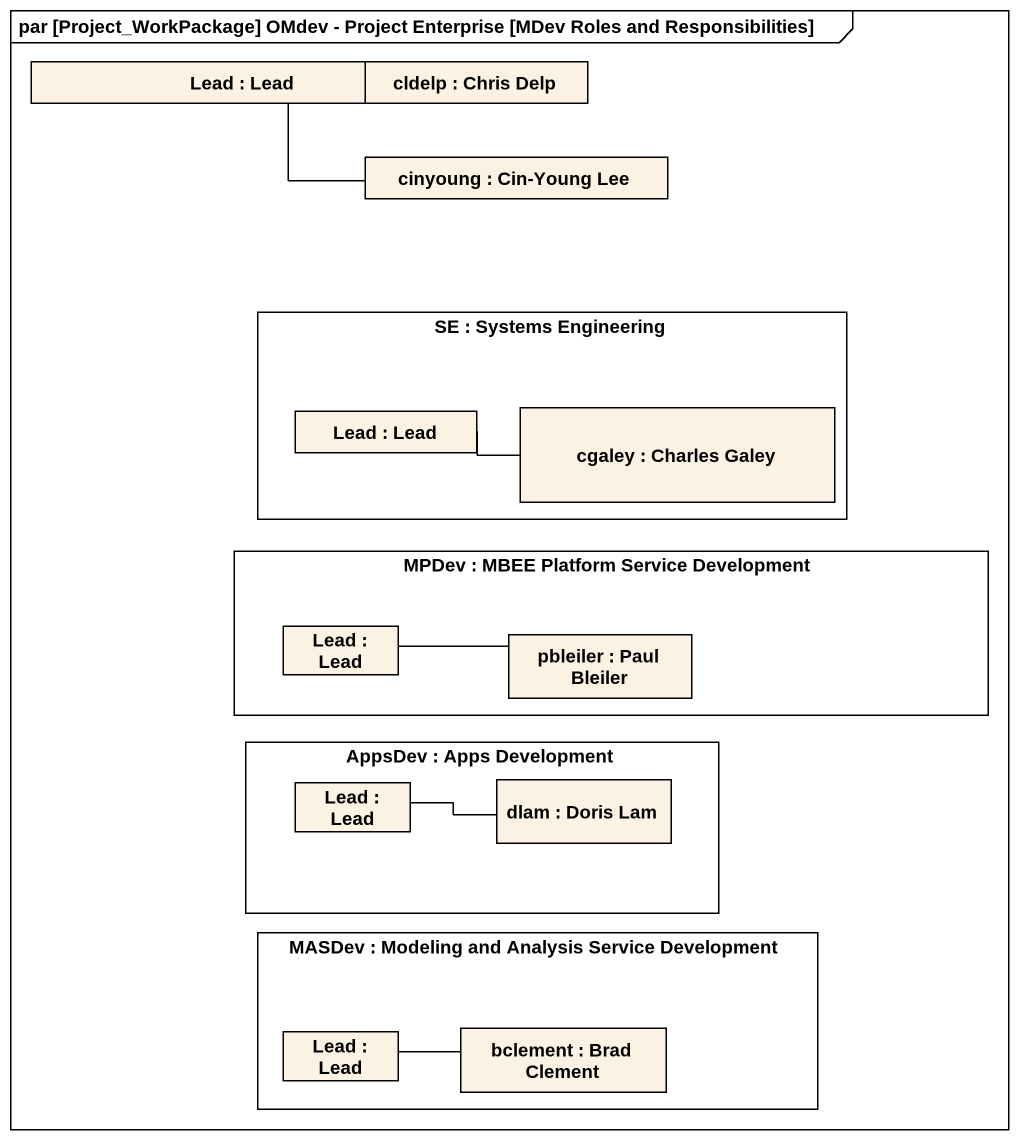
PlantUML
@startuml
mainframe par [Project_WorkPackage] OMdev - Project Enterprise [MDev Roles and Responsibilities]
rectangle "Lead : Lead" as Lead
rectangle "cldelp : Chris Delp" as cldelp
rectangle "cinyoung : Cin-Young Lee" as cinyoung
rectangle "SE : Systems Engineering" as SE {
  rectangle "Lead : Lead" as Lead_2
  rectangle "cgaley : Charles Galey" as cgaley
}
rectangle "MPDev : MBEE Platform Service Development" as MPDev {
  rectangle "Lead : Lead" as Lead_3
  rectangle "pbleiler : Paul Bleiler" as pbleiler
}
rectangle "AppsDev : Apps Development" as AppsDev {
  rectangle "Lead : Lead" as Lead_4
  rectangle "dlam : Doris Lam" as dlam
}
rectangle "MASDev : Modeling and Analysis Service Development" as MASDev {
  rectangle "Lead : Lead" as Lead_5
  rectangle "bclement : Brad Clement" as bclement
}
Lead -right- cldelp
Lead -right- cinyoung
Lead_2 -right- cgaley
Lead_3 -right- pbleiler
Lead_4 -right- dlam
Lead_5 -right- bclement
@enduml
